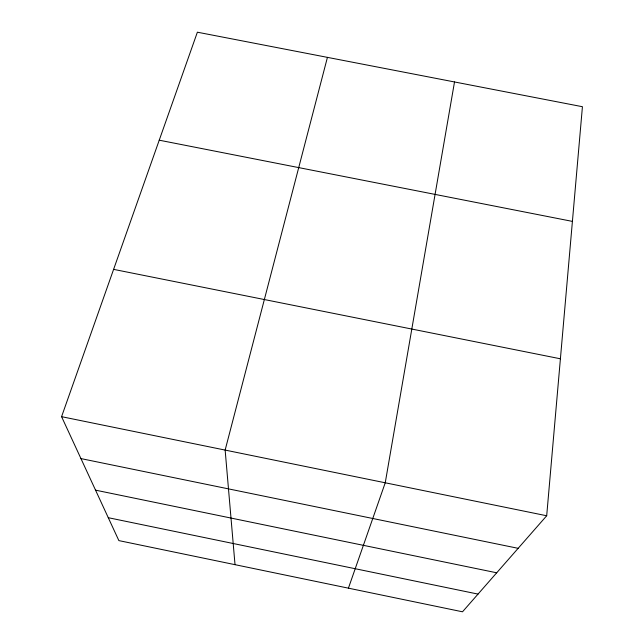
<?xml version="1.0" encoding="UTF-8"?>
<svg xmlns="http://www.w3.org/2000/svg" width="644" height="644" viewBox="0 0 644 644"><rect width="100%" height="100%" fill="white"/><g stroke="black" fill="none" stroke-linecap="round" stroke-linejoin="round"><path stroke-width="0.97" d="M546.692 515.764L582.426 106.711L197.378 32.2L61.574 416.676L118.866 540.606L462.505 611.8L546.692 515.764L61.574 416.676M454.511 81.957L385.241 482.791L348.42 588.165M327.434 57.364L225.142 450.092L235.02 564.667M159.229 140.191L572.411 221.391M113.602 269.369L560.401 358.788M80.951 458.592L518.146 548.326M95.545 490.156L496.701 572.79M108.273 517.696L478.017 594.098"/></g></svg>
